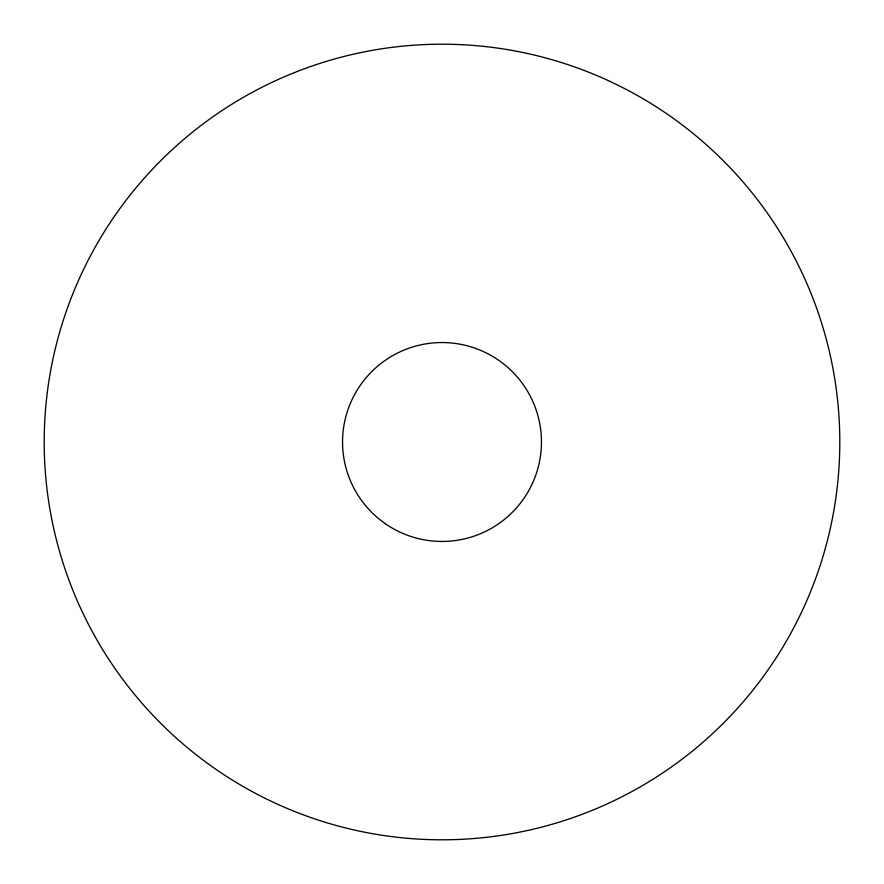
<?xml version="1.0" encoding="UTF-8"?>
<svg xmlns="http://www.w3.org/2000/svg" width="884" height="884" viewBox="0 0 884 884"><rect width="100%" height="100%" fill="white"/><g stroke="black" fill="none" stroke-linecap="round" stroke-linejoin="round"><path stroke-width="1.33" d="M385.38 523.759A99.45 99.45 0 0 0 541.118 450.155A99.45 99.45 0 0 0 399.502 352.086A99.45 99.45 0 0 0 385.38 523.759M243.1 786.506A397.8 397.8 0 0 0 839.8 442A397.8 397.8 0 0 0 243.1 97.494A397.8 397.8 0 0 0 243.1 786.506"/></g></svg>
